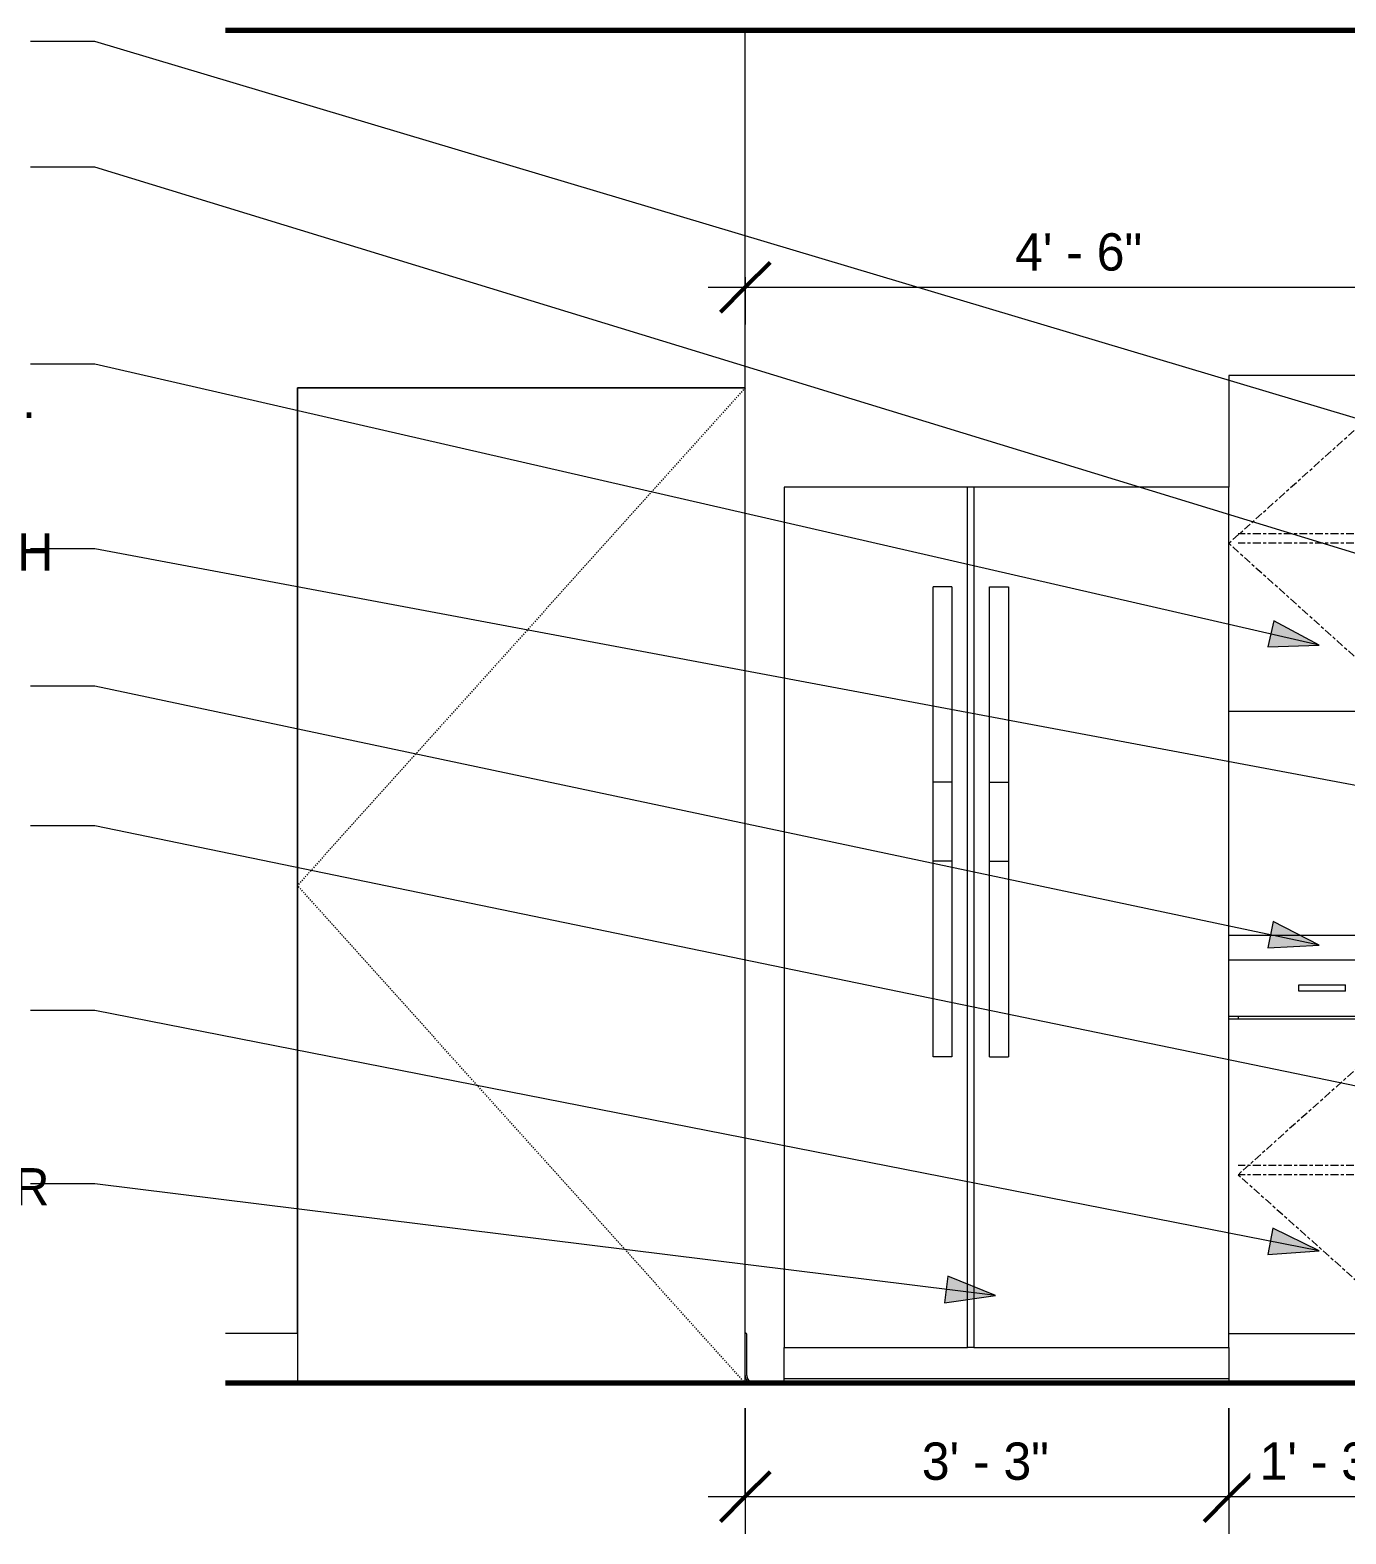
# Model space of a CAD drawing. Header units: inches. Extents: x -3857 to -1458, y -18 to 10849.
# Drawn here: x -2758.9 to -2653.1, y -12.1 to 108.7 of the extents above; entities that cross this region are included whole.
import ezdxf

# ---------------------------------------------------------------- set-up
doc = ezdxf.new("R2010")
doc.units = ezdxf.units.IN
doc.header["$MEASUREMENT"] = 0
doc.linetypes.add('Center', pattern=[1.25, 0.25, -0.1875, 0.625, -0.1875])
doc.linetypes.add('Dash 1_16_', pattern=[0.125, 0.0625, -0.0625])
for name, color, linetype, lineweight in [('0-6', 130, 'Continuous', 5), ('A-ANNO-DIMS', 211, 'Continuous', 9), ('A-ANNO-DIMS-32', 211, 'Continuous', 9), ('A-DOOR-3', 31, 'Continuous', 9), ('A-DOOR-6', 31, 'Dash 1_16_', 9), ('A-FLOR-1', 7, 'Continuous', 70), ('A-WALL', 113, 'Continuous', 18), ('A-WALL-2', 113, 'Continuous', 9), ('G-ANNO-TEXT', 231, 'Continuous', 9), ('I-WALL', 2, 'Continuous', 18), ('Q-CASE', 31, 'Continuous', 9), ('Q-CASE-1', 31, 'Center', 9), ('Q-SPCQ', 91, 'Continuous', 9)]:
    doc.layers.add(name, color=color, linetype=linetype, lineweight=lineweight)
doc.styles.add('Century Gothic', font='ufonts.com_century-gothic.ttf', dxfattribs={"height": 3})
doc.dimstyles.new('OD_1__HACK_2', dxfattribs={"dimscale": 12, "dimtxt": 3.132505, "dimasz": 0.333333, "dimexe": 0.25, "dimexo": 0.166667, "dimgap": 0.041667, "dimtad": 1, "dimdec": 0, "dimzin": 3, "dimdsep": 46, "dimlunit": 4, "dimtxsty": 'Century Gothic', "dimblk1": 'OBLIQUE', "dimblk2": 'OBLIQUE', "dimsah": 1, "dimcen": 0.09, "dimdle": 0.25, "dimazin": 0, "dimtfac": 1, "dimtdec": 4, "dimtix": 1, "dimtmove": 0, "dimatfit": 3, "dimfxl": 1, "dimtvp": 1, "dimtfill": 1, "dimfrac": 2, "dimtolj": 1, "dimtzin": 0, "dimarcsym": 2})

# ---------------------------------------------------------------- blocks, each defined once
blk = doc.blocks.new('CTR - 1st Phase - Shell_rvt-5-1ST FLOOR - STUDIO A_ B - ADA TYPE B - OPTION A - KITCHEN BACK WALL')
at = {"layer": 'A-FLOR-1'}
for p, q in [((-10812.95, 108.75), (-10649.82, 108.75)), ((-10649.82, 0), (-10812.95, 0))]:
    blk.add_line(p, q, dxfattribs=at)
blk = doc.blocks.new('Refrigerator_-_Side-by-Side_6047 - 36_ X 30_-345559-1ST FLOOR - STUDIO A_ B - ADA TYPE B - OPTION A - KITCHEN BACK WALL')
at = {"layer": 'Q-SPCQ'}
for p, q in [((-10753.3, 72), (-10768.05, 72)), ((-10768.05, 72), (-10768.05, 2.87)), ((-10752.8, 72), (-10753.3, 72)), ((-10753.3, 2.87), (-10753.3, 72)), ((-10732.3, 72), (-10752.8, 72)), ((-10752.8, 72), (-10752.8, 2.87)), ((-10732.3, 2.87), (-10732.3, 72)), ((-10756.07, 48.29), (-10756.07, 64)), ((-10754.56, 64), (-10756.07, 64)), ((-10754.56, 64), (-10754.56, 48.29)), ((-10751.53, 48.29), (-10751.53, 64)), ((-10751.53, 64), (-10750.02, 64)), ((-10750.02, 64), (-10750.02, 48.29)), ((-10756.07, 41.94), (-10756.07, 48.29)), ((-10754.56, 48.29), (-10756.07, 48.29)), ((-10754.56, 48.29), (-10754.56, 41.94)), ((-10751.53, 41.94), (-10751.53, 48.29)), ((-10751.53, 48.29), (-10750.02, 48.29)), ((-10750.02, 48.29), (-10750.02, 41.94)), ((-10756.07, 26.23), (-10756.07, 41.94)), ((-10754.56, 41.94), (-10756.07, 41.94)), ((-10754.56, 41.94), (-10754.56, 26.23)), ((-10751.53, 26.23), (-10751.53, 41.94)), ((-10751.53, 41.94), (-10750.02, 41.94)), ((-10750.02, 41.94), (-10750.02, 26.23)), ((-10754.56, 26.23), (-10756.07, 26.23)), ((-10751.53, 26.23), (-10750.02, 26.23)), ((-10768.05, 0.37), (-10768.05, 2.87)), ((-10768.05, 2.87), (-10753.3, 2.87)), ((-10752.8, 2.87), (-10753.3, 2.87)), ((-10752.8, 2.87), (-10732.3, 2.87)), ((-10732.3, 2.87), (-10732.3, 0.37)), ((-10768.05, 0.37), (-10732.3, 0.37)), ((-10768.05, 0), (-10768.05, 0.37)), ((-10732.3, 0.37), (-10732.3, 0))]:
    blk.add_line(p, q, dxfattribs=at)
blk = doc.blocks.new('Basic Wall _ INT - W4BØF - _5_8 GYP - 2X4 WOOD_BATT_ - 5_8 GYP_ - ___-2701573-1ST FLOOR - STUDIO A_ B - ADA TYPE B - OPTION A - KITCHEN BACK WALL')
at = {"layer": 'A-WALL'}
for p, q in [((-10807.18, 4), (-10812.95, 4)), ((-10807.18, 4), (-10807.18, 3.92)), ((-10807.18, 3.92), (-10807.18, 0.61)), ((-10812.95, 0.11), (-10807.18, 0.11)), ((-10807.18, 0.61), (-10807.18, 0.11)), ((-10807.18, 0.11), (-10807.18, 0))]:
    blk.add_line(p, q, dxfattribs=at)
blk = doc.blocks.new('Basic Wall _ INT - W8BØF - _5_8 GYP - 2X8 WOOD_BATT_ - 5_8 GYP_ - ___-2701574-1ST FLOOR - STUDIO A_ B - ADA TYPE B - OPTION A - KITCHEN BACK WALL')
at = {"layer": 'I-WALL'}
for p, q in [((-10771.13, 4), (-10771.18, 4)), ((-10771.05, 0.61), (-10771.05, 3.92)), ((-10770.83, 0), (-10770.76, 0.11))]:
    blk.add_line(p, q, dxfattribs=at)
for centre, radius, start, end in [((-10771.13, 3.92), 0.0822, 0, 90), ((-10770.47, 0.61), 0.702, 180, 240), ((-10770.47, 0.61), 0.577, 180, 240)]:
    blk.add_arc(centre, radius, start, end, dxfattribs=at)
blk = doc.blocks.new('SWING - SINGLE - FLUSH - 36_ x 80_ - OFFSET PIVOT DOOR AT MAGIC PAK AND WASHER_DRYER-3199414-1ST FLOOR - STUDIO A_ B - ADA TYPE B - OPTION A - KITCHEN BACK WALL')
at = {"layer": 'A-DOOR-3'}
for p, q in [((-10807.18, 80), (-10807.18, 4)), ((-10771.18, 80), (-10807.18, 80)), ((-10771.18, 0), (-10771.18, 80))]:
    blk.add_line(p, q, dxfattribs=at)
at = {"layer": 'A-DOOR-6'}
for p in [(-10771.18, 80), (-10771.18, 0)]:
    blk.add_line(p, (-10807.18, 40), dxfattribs=at)
blk = doc.blocks.new('300 Series Wall Hung Cabinet_301 - 15_ x 27_-2759284-1ST FLOOR - STUDIO A_ B - ADA TYPE B - OPTION A - KITCHEN BACK WALL')
at = {"layer": 'Q-CASE'}
for p, q in [((-10717.3, 81), (-10732.3, 81)), ((-10732.3, 81), (-10732.3, 72)), ((-10717.3, 64.5), (-10717.3, 64.89)), ((-10719.78, 59.75), (-10719.3, 59.75)), ((-10719.78, 56), (-10719.78, 59.75)), ((-10719.3, 59.75), (-10719.3, 56)), ((-10717.3, 54), (-10717.3, 60)), ((-10719.78, 56), (-10719.3, 56)), ((-10732.3, 54), (-10717.3, 54))]:
    blk.add_line(p, q, dxfattribs=at)
at = {"layer": 'Q-CASE-1'}
for p, q in [((-10732.3, 67.5), (-10717.3, 81)), ((-10718.05, 68.25), (-10731.55, 68.25)), ((-10732.3, 67.5), (-10717.3, 54)), ((-10718.05, 67.5), (-10731.55, 67.5))]:
    blk.add_line(p, q, dxfattribs=at)
blk = doc.blocks.new('Single Door 1 Drawer 211 - 211 Base Cabinet Single Door1 Drawer 15_-2709718-1ST FLOOR - STUDIO A_ B - ADA TYPE B - OPTION A - KITCHEN BACK WALL')
at = {"layer": 'Q-CASE'}
for p, q in [((-10717.3, 34), (-10732.3, 34)), ((-10717.3, 29.5), (-10717.3, 34)), ((-10726.67, 32), (-10722.92, 32)), ((-10726.67, 31.5), (-10726.67, 32)), ((-10722.92, 31.5), (-10726.67, 31.5)), ((-10722.92, 31.5), (-10722.92, 32)), ((-10732.3, 29.5), (-10717.3, 29.5)), ((-10717.3, 29.25), (-10732.3, 29.25)), ((-10731.55, 29.5), (-10731.55, 29.25)), ((-10718.05, 29.25), (-10718.05, 29.5)), ((-10717.3, 29.5), (-10717.3, 29.25)), ((-10717.3, 4), (-10717.3, 29.25)), ((-10719.8, 27.5), (-10719.31, 27.5)), ((-10719.8, 23.75), (-10719.8, 27.5)), ((-10719.31, 27.5), (-10719.31, 23.75)), ((-10719.8, 23.75), (-10719.31, 23.75)), ((-10732.3, 4), (-10717.3, 4)), ((-10717.3, 0), (-10717.3, 4))]:
    blk.add_line(p, q, dxfattribs=at)
at = {"layer": 'Q-CASE-1'}
for p, q in [((-10717.3, 29.5), (-10731.55, 16.75)), ((-10718.05, 17.5), (-10731.55, 17.5)), ((-10718.05, 16.75), (-10731.55, 16.75)), ((-10731.55, 16.75), (-10717.3, 4))]:
    blk.add_line(p, q, dxfattribs=at)
blk = doc.blocks.new('DIMBLOCK92-1ST FLOOR - STUDIO A_ B - ADA TYPE B - OPTION A - KITCHEN BACK WALL')
at = {"layer": 'A-ANNO-DIMS-32'}
for p, q in [((-2647.47, 83), (-2647.47, 91.08)), ((-2701.35, 88.9), (-2701.35, 85.08)), ((-2701.35, 88.08), (-2701.35, 88.9)), ((-2704.35, 88.08), (-2647.47, 88.08)), ((-2647.47, 88.08), (-2647.47, 83))]:
    blk.add_line(p, q, dxfattribs=at)
at = {"layer": 'A-ANNO-DIMS-32', "lineweight": 50}
for p, q in [((-2701.35, 88.08), (-2699.35, 90.08)), ((-2647.47, 88.08), (-2645.47, 90.08)), ((-2701.35, 88.08), (-2703.35, 86.08)), ((-2647.47, 88.08), (-2649.47, 86.08))]:
    blk.add_line(p, q, dxfattribs=at)
at = {"layer": 'A-ANNO-DIMS-32', "color": 0, "insert": (-2679.66, 92.42), "char_height": 3, "width": 12.5897, "attachment_point": 1, "line_spacing_factor": 0.984502, "style": 'Century Gothic', "bg_fill": 3, "box_fill_scale": 1.25, "bg_fill_color": 256, "bg_fill_true_color": 13158600, "bg_fill_transparency": 0}
blk.add_mtext('4\' - 6"', dxfattribs=at)
blk = doc.blocks.new('_Oblique')
at = {"color": 0, "linetype": 'ByBlock', "lineweight": -2}
blk.add_line((-0.5, -0.5), (0.5, 0.5), dxfattribs=at)
blk = doc.blocks.new('DIMBLOCK102-1ST FLOOR - STUDIO A_ B - ADA TYPE B - OPTION A - KITCHEN BACK WALL')
at = {"layer": 'A-ANNO-DIMS-32'}
for p, q in [((-2701.35, -2), (-2701.35, -12.12)), ((-2701.35, -9.12), (-2701.35, -2)), ((-2662.47, -2), (-2662.47, -12.12)), ((-2662.47, -9.12), (-2662.47, -2)), ((-2704.35, -9.12), (-2662.47, -9.12))]:
    blk.add_line(p, q, dxfattribs=at)
at = {"layer": 'A-ANNO-DIMS-32', "lineweight": 50}
for p, q in [((-2701.35, -9.12), (-2699.35, -7.12)), ((-2662.47, -9.12), (-2660.47, -7.12)), ((-2701.35, -9.12), (-2703.35, -11.12)), ((-2662.47, -9.12), (-2664.47, -11.12))]:
    blk.add_line(p, q, dxfattribs=at)
at = {"layer": 'A-ANNO-DIMS-32', "color": 0, "insert": (-2687.16, -4.77), "char_height": 3, "width": 12.5897, "attachment_point": 1, "line_spacing_factor": 0.984502, "style": 'Century Gothic', "bg_fill": 3, "box_fill_scale": 1.25, "bg_fill_color": 256, "bg_fill_true_color": 13158600, "bg_fill_transparency": 0}
blk.add_mtext('3\' - 3"', dxfattribs=at)
blk = doc.blocks.new('DIMBLOCK103-1ST FLOOR - STUDIO A_ B - ADA TYPE B - OPTION A - KITCHEN BACK WALL')
at = {"layer": 'A-ANNO-DIMS-32'}
for p, q in [((-2662.47, -2), (-2662.47, -12.12)), ((-2662.47, -9.12), (-2662.47, -2)), ((-2647.03, -2), (-2647.03, -12.12)), ((-2647.03, -9.12), (-2647.03, -2)), ((-2662.47, -9.12), (-2647.03, -9.12))]:
    blk.add_line(p, q, dxfattribs=at)
at = {"layer": 'A-ANNO-DIMS-32', "lineweight": 50}
for p, q in [((-2662.47, -9.12), (-2660.47, -7.12)), ((-2647.03, -9.12), (-2645.03, -7.12)), ((-2662.47, -9.12), (-2664.47, -11.12)), ((-2647.03, -9.12), (-2649.03, -11.12))]:
    blk.add_line(p, q, dxfattribs=at)
at = {"layer": 'A-ANNO-DIMS-32', "color": 0, "insert": (-2660, -4.77), "char_height": 3, "width": 12.5897, "attachment_point": 1, "line_spacing_factor": 0.984502, "style": 'Century Gothic', "bg_fill": 3, "box_fill_scale": 1.25, "bg_fill_color": 256, "bg_fill_true_color": 13158600, "bg_fill_transparency": 0}
blk.add_mtext('1\' - 3"', dxfattribs=at)

msp = doc.modelspace()

# ---------------------------------------------------------------- hatches: boundary and pattern name
at = {"layer": 'G-ANNO-TEXT'}
for points in [[(-2655.21, 59.32), (-2658.87, 61.26), (-2659.35, 59.17)], [(-2655.21, 35.21), (-2658.9, 37.09), (-2659.34, 34.99)], [(-2655.21, 10.62), (-2658.93, 12.45), (-2659.34, 10.34)], [(-2681.24, 7.03), (-2685.08, 8.59), (-2685.35, 6.46)]]:
    msp.add_hatch(color=256, dxfattribs=at).paths.add_polyline_path(points, flags=0)

# ---------------------------------------------------------------- linework, layer by layer
at = {"layer": 'A-WALL'}
for p, q in [((-2701.35, 80), (-2701.35, 108.75)), ((-2737.35, 4), (-2737.35, 80)), ((-2737.35, 80), (-2701.35, 80))]:
    msp.add_line(p, q, dxfattribs=at)
at = {"layer": 'A-WALL-2'}
for p, q in [((-2662.47, 36), (-2647.03, 36)), ((-2647.03, 34), (-2662.47, 34))]:
    msp.add_line(p, q, dxfattribs=at)
at = {"layer": 'G-ANNO-TEXT'}
for p, q in [((-2753.66, 107.82), (-2758.83, 107.82)), ((-2753.66, 97.74), (-2758.83, 97.74)), ((-2753.66, 81.9), (-2758.83, 81.9)), ((-2753.66, 67.06), (-2758.83, 67.06)), ((-2644.48, 46.57), (-2753.66, 67.06)), ((-2658.87, 61.26), (-2659.35, 59.17)), ((-2655.21, 59.32), (-2658.87, 61.26)), ((-2659.35, 59.17), (-2655.21, 59.32)), ((-2753.66, 56.03), (-2758.83, 56.03)), ((-2655.21, 35.21), (-2753.66, 56.03)), ((-2753.66, 44.8), (-2758.83, 44.8)), ((-2634.22, 20.16), (-2753.66, 44.8)), ((-2658.9, 37.09), (-2659.34, 34.99)), ((-2655.21, 35.21), (-2658.9, 37.09)), ((-2659.34, 34.99), (-2655.21, 35.21)), ((-2753.66, 29.96), (-2758.83, 29.96)), ((-2655.21, 10.62), (-2753.66, 29.96)), ((-2753.66, 16.03), (-2758.83, 16.03)), ((-2681.24, 7.03), (-2753.66, 16.03)), ((-2658.93, 12.45), (-2659.34, 10.34)), ((-2655.21, 10.62), (-2658.93, 12.45)), ((-2659.34, 10.34), (-2655.21, 10.62)), ((-2685.08, 8.59), (-2685.35, 6.46)), ((-2681.24, 7.03), (-2685.08, 8.59)), ((-2685.35, 6.46), (-2681.24, 7.03))]:
    msp.add_line(p, q, dxfattribs=at)

# ---------------------------------------------------------------- block references
at = {"layer": '0-6'}
msp.add_blockref('CTR - 1st Phase - Shell_rvt-5-1ST FLOOR - STUDIO A_ B - ADA TYPE B - OPTION A - KITCHEN BACK WALL', (8069.82, 0), dxfattribs=at)
at = {"layer": 'A-DOOR-3'}
msp.add_blockref('SWING - SINGLE - FLUSH - 36_ x 80_ - OFFSET PIVOT DOOR AT MAGIC PAK AND WASHER_DRYER-3199414-1ST FLOOR - STUDIO A_ B - ADA TYPE B - OPTION A - KITCHEN BACK WALL', (8069.82, 0), dxfattribs=at)
at = {"layer": 'A-WALL'}
msp.add_blockref('Basic Wall _ INT - W4BØF - _5_8 GYP - 2X4 WOOD_BATT_ - 5_8 GYP_ - ___-2701573-1ST FLOOR - STUDIO A_ B - ADA TYPE B - OPTION A - KITCHEN BACK WALL', (8069.82, 0), dxfattribs=at)
at = {"layer": 'I-WALL'}
msp.add_blockref('Basic Wall _ INT - W8BØF - _5_8 GYP - 2X8 WOOD_BATT_ - 5_8 GYP_ - ___-2701574-1ST FLOOR - STUDIO A_ B - ADA TYPE B - OPTION A - KITCHEN BACK WALL', (8069.82, 0), dxfattribs=at)
at = {"layer": 'Q-CASE'}
for name in ['300 Series Wall Hung Cabinet_301 - 15_ x 27_-2759284-1ST FLOOR - STUDIO A_ B - ADA TYPE B - OPTION A - KITCHEN BACK WALL', 'Single Door 1 Drawer 211 - 211 Base Cabinet Single Door1 Drawer 15_-2709718-1ST FLOOR - STUDIO A_ B - ADA TYPE B - OPTION A - KITCHEN BACK WALL']:
    msp.add_blockref(name, (8069.82, 0), dxfattribs=at)
at = {"layer": 'Q-SPCQ'}
msp.add_blockref('Refrigerator_-_Side-by-Side_6047 - 36_ X 30_-345559-1ST FLOOR - STUDIO A_ B - ADA TYPE B - OPTION A - KITCHEN BACK WALL', (8069.82, 0), dxfattribs=at)

# ---------------------------------------------------------------- texts
at = {"layer": 'G-ANNO-TEXT', "char_height": 3, "attachment_point": 1, "style": 'Century Gothic'}
for s, insert, width in [('T.B.D.', (-2769.74, 80.57), 13.231), ('TILE BACKSPLASH', (-2793.33, 68.31), 41.814), ('REFRIGERATOR', (-2789.16, 17.28), 36.764)]:
    msp.add_mtext(s, dxfattribs=dict(at, insert=insert, width=width))

# ---------------------------------------------------------------- next in the draw order: dimensions: what is measured, and where the dimension line sits
at = {"layer": 'A-ANNO-DIMS'}
for base, p1, p2, override, picture, middle in [((-2647.47, 88.08), (-2701.35, 90.9), (-2647.47, 81), {"dimpost": '<>', "dimfxl": 54.783207}, 'DIMBLOCK92-1ST FLOOR - STUDIO A_ B - ADA TYPE B - OPTION A - KITCHEN BACK WALL', (-2674.41, 90.15)), ((-2662.47, -9.12), (-2701.35, 0), (-2662.47, 0), {"dimpost": '<>', "dimfxl": 38.88061}, 'DIMBLOCK102-1ST FLOOR - STUDIO A_ B - ADA TYPE B - OPTION A - KITCHEN BACK WALL', (-2681.91, -7.04))]:
    dim = msp.add_linear_dim(base=base, p1=p1, p2=p2, dimstyle='OD_1__HACK_2', override=override, dxfattribs=at)
    dim.commit()
    dim.dimension.update_dxf_attribs({"geometry": picture, "text_midpoint": middle})

# ---------------------------------------------------------------- next in the draw order: linework, layer by layer
at = {"layer": 'G-ANNO-TEXT'}
for p, q in [((-2634.29, 72.17), (-2753.66, 107.82)), ((-2634.29, 61.17), (-2753.66, 97.74)), ((-2655.21, 59.32), (-2753.66, 81.9))]:
    msp.add_line(p, q, dxfattribs=at)

# ---------------------------------------------------------------- next in the draw order: dimensions: what is measured, and where the dimension line sits
at = {"layer": 'A-ANNO-DIMS'}
dim = msp.add_linear_dim(base=(-2647.03, -9.12), p1=(-2662.47, 0), p2=(-2647.03, 0), dimstyle='OD_1__HACK_2', override={"dimpost": '<>', "dimfxl": 15.44439}, dxfattribs=at)
dim.commit()
dim.dimension.update_dxf_attribs({"geometry": 'DIMBLOCK103-1ST FLOOR - STUDIO A_ B - ADA TYPE B - OPTION A - KITCHEN BACK WALL', "text_midpoint": (-2654.75, -7.04)})

doc.saveas('drawing.dxf')
